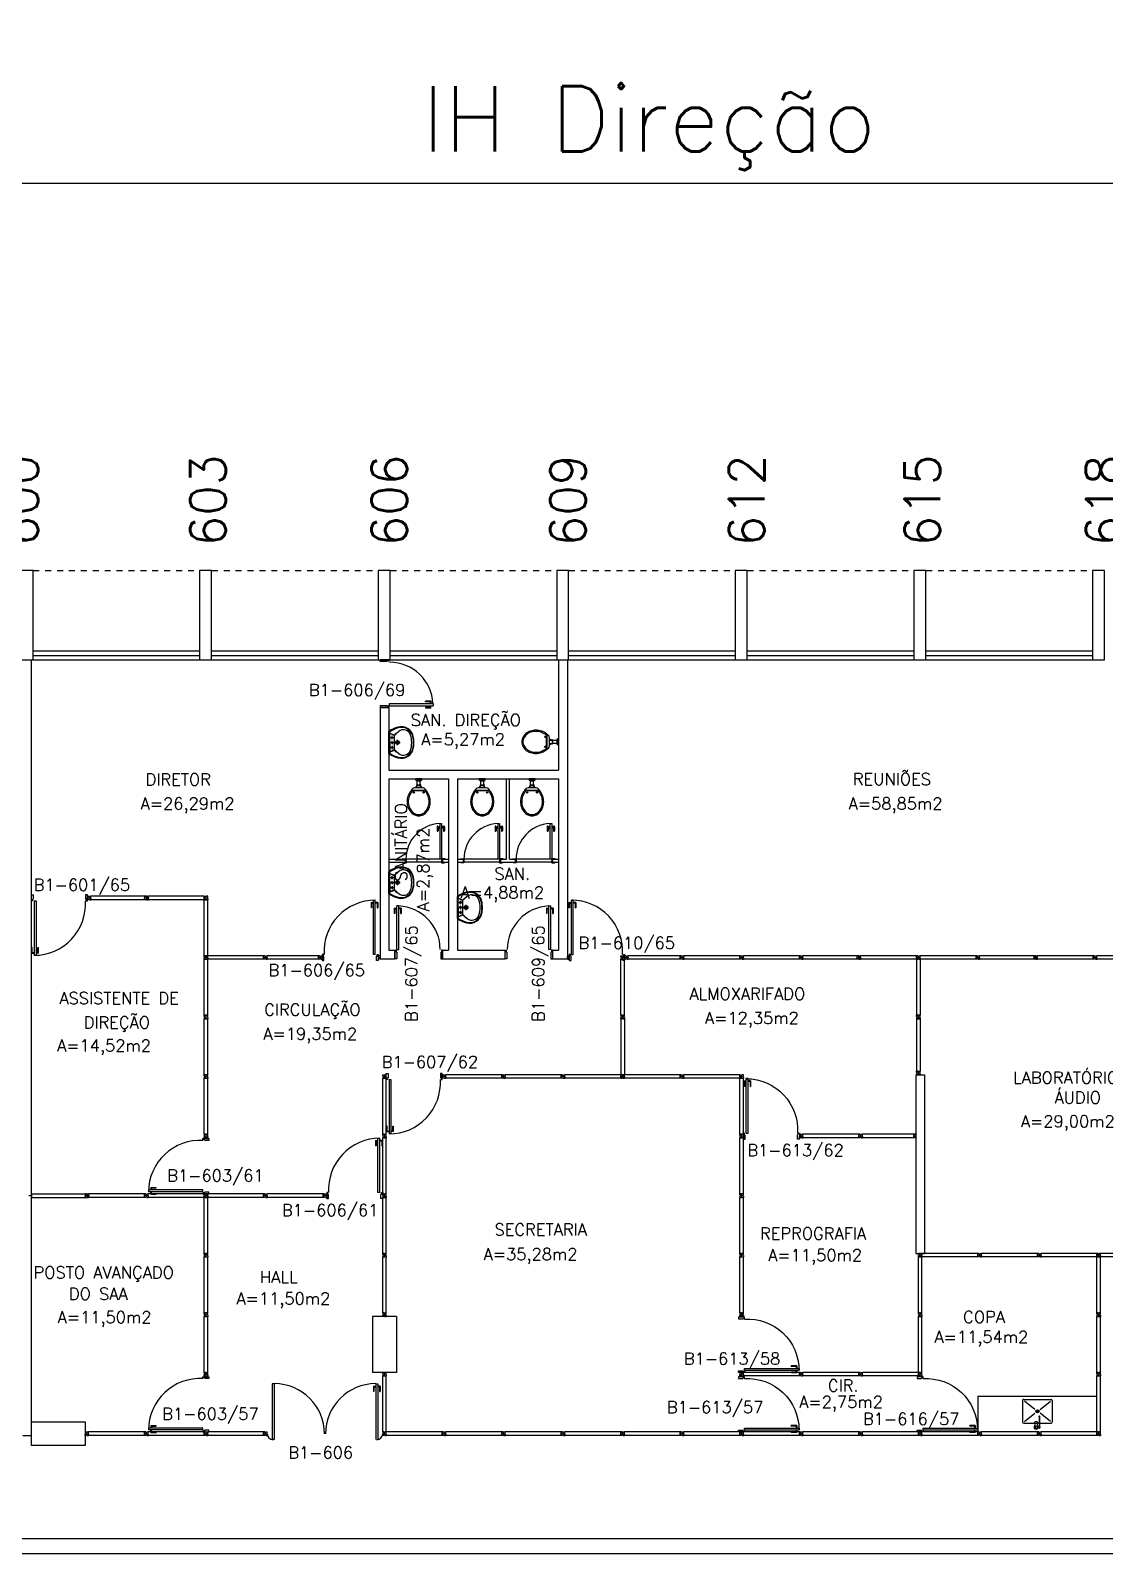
# Model space of a CAD drawing. Extents: x -16 to 243, y 482 to 579.
# Drawn here: x 132.34 to 150.38, y 552.19 to 577.77 of the extents above; entities that cross this region are included whole.
import ezdxf

# ---------------------------------------------------------------- set-up
doc = ezdxf.new("R2010")
doc.units = 0
doc.header["$LTSCALE"] = 0.02
doc.header["$MEASUREMENT"] = 0
doc.linetypes.add('HIDDEN2', pattern=[0.1875, 0.125, -0.0625])
doc.layers.get('0').update_dxf_attribs({"linetype": 'CONTINUOUS'})
for name, color, linetype in [('ALV', 2, 'CONTINUOUS'), ('APSAN', 1, 'CONTINUOUS'), ('AREA', 2, 'CONTINUOUS'), ('BANC', 2, 'CONTINUOUS'), ('DIV', 2, 'CONTINUOUS'), ('ESQ', 1, 'CONTINUOUS'), ('ESTR', 3, 'CONTINUOUS'), ('MACANETA', 2, 'CONTINUOUS'), ('MARCO', 2, 'CONTINUOUS'), ('NOPILAR1', 2, 'CONTINUOUS'), ('PEÇAS', 1, 'CONTINUOUS'), ('PISO', 1, 'CONTINUOUS'), ('PORTA', 2, 'CONTINUOUS'), ('PROJ', 1, 'HIDDEN2'), ('SOLEIRA', 1, 'CONTINUOUS'), ('TEXTO', 2, 'CONTINUOUS'), ('TEXTO-ENDEREÇO', 2, 'CONTINUOUS'), ('USO1', 2, 'CONTINUOUS')]:
    doc.layers.add(name, color=color, linetype=linetype)
doc.styles.add('1', font='romans.shx')
doc.styles.add('NOPILAR', font='simplex.shx', dxfattribs={"height": 0.6})
doc.styles.add('UNB-100', font='simplex.shx', dxfattribs={"height": 0.2})
doc.styles.add('UNB-100-1', font='simplex.shx', dxfattribs={"height": 0.2})
doc.dimstyles.new('1-600', dxfattribs={"dimtxt": 1.1, "dimasz": 2.5, "dimexe": 2, "dimexo": 4, "dimgap": 0.2, "dimtad": 1, "dimdec": 0, "dimzin": 4, "dimdsep": 46, "dimlunit": 6, "dimtxsty": '1', "dimblk1": 'NONE', "dimblk2": 'NONE', "dimsah": 1, "dimcen": 0, "dimclrd": 2, "dimclre": 2, "dimclrt": 2, "dimadec": 0, "dimazin": 0, "dimtfac": 1, "dimtdec": 0, "dimtmove": 2, "dimatfit": 3, "dimldrblk": 'NONE', "dimfxl": 0, "dimtolj": 1, "dimtzin": 0, "dimarcsym": 0})

# ---------------------------------------------------------------- blocks, each defined once
blk = doc.blocks.new('DIVMT-SLN')
for p, q in [((-0.03, 0.03), (-0.03, 0.006)), ((-0.008, 0.03), (-0.03, 0.03)), ((-0.0185, 0.006), (-0.03, 0.006)), ((-0.0185, -0.006), (-0.0185, 0.006)), ((-0.008, 0.03), (-0.008, 0.02)), ((-0.008, 0.02), (0.008, 0.02)), ((-0.0051, 0), (0.0051, 0)), ((0.0051, 0), (-0.0051, 0)), ((-0.0051, 0), (0.0051, 0)), ((0, -0.0051), (0, 0.0051)), ((0, 0.0051), (0, -0.0051)), ((0.008, 0.03), (0.008, 0.02)), ((0.008, 0.03), (0.03, 0.03)), ((0.0205, 0.006), (0.03, 0.006)), ((0.0205, -0.006), (0.0205, 0.006)), ((0.0205, 0.006), (0.0205, -0.006)), ((0.0205, 0.006), (0.03, 0.006)), ((0.97, 0.03), (0.03, 0.03)), ((0.03, 0.006), (0.03, 0.03)), ((0.03, -0.03), (0.03, 0.03)), ((0.03, -0.005), (0.03, 0.005)), ((0.97, -0.03), (0.97, 0.03)), ((0.97, 0.03), (0.97, 0.009)), ((0.97, 0.009), (0.97, 0.027)), ((0.9795, 0.006), (0.97, 0.006)), ((0.97, -0.005), (0.97, 0.005)), ((0.9795, 0.006), (0.9795, -0.006)), ((1.0051, 0), (0.9949, 0)), ((1, 0.0051), (1, -0.0051)), ((-0.0185, -0.006), (-0.03, -0.006)), ((-0.03, -0.03), (-0.03, -0.006)), ((-0.008, -0.03), (-0.03, -0.03)), ((-0.008, -0.03), (-0.008, -0.02)), ((-0.008, -0.02), (0.008, -0.02)), ((0.008, -0.03), (0.008, -0.02)), ((0.008, -0.03), (0.03, -0.03)), ((0.0205, -0.006), (0.03, -0.006)), ((0.0205, -0.006), (0.03, -0.006)), ((0.03, -0.006), (0.03, -0.03)), ((0.97, -0.03), (0.03, -0.03)), ((0.9795, -0.006), (0.97, -0.006)), ((0.97, -0.009), (0.97, -0.027))]:
    blk.add_line(p, q)
blk = doc.blocks.new('PILAR-SLN')
blk.add_lwpolyline([(0.2, 0), (0.2, -1.5), (0, -1.5), (0, 0)], close=True)
blk = doc.blocks.new('PDV2E-SLN')
at = {"layer": 'DIV', "color": 1}
for p, q in [((0.023, 0.925), (0.063, 0.925)), ((0.023, 0.925), (0.023, 0.835)), ((0.033, 0.835), (0.023, 0.835)), ((0.033, 0.915), (0.063, 0.915)), ((0.033, 0.915), (0.033, 0.835)), ((0.138, 0.925), (0.097, 0.925)), ((0.128, 0.915), (0.097, 0.915)), ((0.128, 0.915), (0.128, 0.835)), ((0.128, 0.835), (0.137, 0.835)), ((0.138, 0.925), (0.138, 0.835))]:
    blk.add_line(p, q, dxfattribs=at)
at = {"layer": 'DIV'}
for p, q in [((0.065, 0.05), (0.065, 0.965)), ((0.095, 0.965), (0.065, 0.965)), ((0.095, 0.05), (0.095, 0.965)), ((0.049, 0.05), (0.029, 0.05)), ((0.029, 0.05), (0.029, 0.035)), ((0.029, 0.035), (0.029, -0.035)), ((0.049, 0.02), (0.049, 0.05)), ((0.049, 0.02), (0.059, 0.02)), ((0.059, -0.05), (0.059, 0.02)), ((0.065, 0.05), (0.095, 0.05)), ((0.928, -0.05), (0.928, 0.02)), ((0.938, 0.02), (0.928, 0.02)), ((0.938, 0.05), (0.958, 0.05)), ((0.938, 0.02), (0.938, 0.05)), ((0.958, 0.05), (0.958, 0.035)), ((0.958, 0.035), (0.958, -0.035)), ((0.029, -0.035), (0.029, -0.05)), ((0.029, -0.05), (0.059, -0.05)), ((0.958, -0.05), (0.928, -0.05)), ((0.958, -0.035), (0.958, -0.05))]:
    blk.add_line(p, q, dxfattribs=at)
at = {"layer": 'DIV', "color": 1}
blk.add_arc((0.063, 0.1), 0.864, 356.655, 89.8436, dxfattribs=at)
blk = doc.blocks.new('INOXA1-P')
at = {"color": 1}
for p, q in [((0.043, 0.008), (0.043, -0.022)), ((0.062, 0.04), (0.071, 0.04)), ((0.131, 0.048), (0.076, 0.043)), ((0.131, -0.002), (0.076, 0.003)), ((0.12, 0.23), (0.12, 0.047)), ((0.22, 0.25), (0.14, 0.25)), ((0.15, 0.22), (0.287, 0.043)), ((0.5, 0.25), (0.22, 0.25)), ((0.353, 0.043), (0.49, 0.22)), ((0.52, 0.23), (0.52, -0.23)), ((0.22, -0.027), (0.054, -0.027)), ((0.22, -0.037), (0.054, -0.037)), ((0.063, -0.003), (0.063, -0.021)), ((0.12, -0.001), (0.12, -0.027)), ((0.12, -0.037), (0.12, -0.23)), ((0.22, -0.25), (0.14, -0.25)), ((0.15, -0.22), (0.287, -0.043)), ((0.231, -0.027), (0.22, -0.027)), ((0.231, -0.037), (0.22, -0.037)), ((0.5, -0.25), (0.22, -0.25)), ((0.353, -0.043), (0.49, -0.22))]:
    blk.add_line(p, q, dxfattribs=at)
blk.add_lwpolyline([(0.076, 0.003), (0.072, 0.004), (0.069, 0.009), (0.067, 0.015), (0.066, 0.023), (0.067, 0.031), (0.069, 0.037), (0.072, 0.042), (0.076, 0.043)], dxfattribs=at)
blk.add_lwpolyline([(0.131, 0.048), (0.137, 0.046), (0.143, 0.041), (0.147, 0.033), (0.148, 0.023), (0.147, 0.013), (0.143, 0.006), (0.137, 0), (0.131, -0.002), (0.125, 0), (0.119, 0.006), (0.115, 0.013), (0.114, 0.023), (0.115, 0.033), (0.119, 0.041), (0.125, 0.046)], close=True, dxfattribs=at)
for radius in [0.0266, 0.0163]:
    blk.add_circle((0.32, 0), radius, dxfattribs=at)
for centre, radius, start, end in [((0.054, 0.023), 0.0349, 36.1705, 252.2568), ((0.054, 0.023), 0.0189, 62.7367, 235.7375), ((0.073, -0.003), 0.01, 102.8285, 180), ((0.054, 0.023), 0.0349, 285.5373, 323.9987), ((0.14, 0.23), 0.02, 90, 180), ((0.5, 0.23), 0.02, 360, 90), ((0.054, -0.032), 0.0145, 20.161, 339.839), ((0.054, -0.032), 0.005, 90.0037, 269.9963), ((0.14, -0.23), 0.02, 180, 270), ((0.231, -0.032), 0.00738, 222.6559, 137.3441), ((0.231, -0.032), 0.005, 269.9935, 90.0065), ((0.5, -0.23), 0.02, 270, 360)]:
    blk.add_arc(centre, radius, start, end, dxfattribs=at)
blk = doc.blocks.new('PDVDP-SLN')
for p, q in [((0.112, 0.84), (0.112, -0.1)), ((0.147, 0.84), (0.112, 0.84)), ((0.147, 0.84), (0.147, -0.1)), ((1.853, 0.84), (1.888, 0.84)), ((1.853, 0.84), (1.853, -0.1)), ((1.888, 0.84), (1.888, -0.1)), ((0.009, 0), (-0.009, 0)), ((0, -0.012), (0, 0.01)), ((0.147, -0.1), (0.112, -0.1))]:
    blk.add_line(p, q)
for centre, radius, start, end in [((0.148, -0.002), 0.843, 0, 90), ((1.853, -0.002), 0.843, 90, 180), ((0.131, 0), 0.101, 180, 270), ((1.87, 0), 0.101, 270, 0)]:
    blk.add_arc(centre, radius, start, end)
blk = doc.blocks.new('MTT-SLN')
for p, q in [((-0.008, 0.03), (-0.03, 0.03)), ((-0.03, 0.03), (-0.03, 0.006)), ((-0.0185, 0.006), (-0.03, 0.006)), ((-0.0185, -0.006), (-0.0185, 0.006)), ((-0.008, 0.03), (-0.008, 0.02)), ((-0.008, 0.02), (0.008, 0.02)), ((-0.0051, 0), (0.0051, 0)), ((0, -0.0051), (0, 0.0051)), ((0.008, 0.03), (0.03, 0.03)), ((0.008, 0.03), (0.008, 0.02)), ((0.0205, -0.006), (0.0205, 0.006)), ((0.0205, 0.006), (0.03, 0.006)), ((0.03, 0.006), (0.03, 0.03)), ((-0.03, -0.03), (-0.03, -0.006)), ((-0.0185, -0.006), (-0.03, -0.006)), ((-0.008, -0.03), (-0.03, -0.03)), ((-0.008, -0.02), (0.008, -0.02)), ((-0.008, -0.03), (-0.008, -0.02)), ((0.008, -0.03), (0.008, -0.02)), ((0.008, -0.03), (0.03, -0.03)), ((0.0205, -0.006), (0.03, -0.006)), ((0.03, -0.006), (0.03, -0.03))]:
    blk.add_line(p, q)
blk = doc.blocks.new('MACANETA')
at = {"layer": 'MACANETA'}
for p, q in [((-0.077, 0.052), (-0.077, 0.12)), ((-0.059, 0.052), (-0.059, 0.12)), ((-0.059, 0.075), (-0.036, 0.075)), ((-0.059, 0.052), (-0.036, 0.052)), ((-0.036, 0.044), (-0.036, 0.084)), ((-0.036, 0.084), (-0.03, 0.084)), ((-0.036, 0.044), (-0.03, 0.044)), ((0.006, 0.084), (0, 0.084)), ((0.006, 0.044), (0, 0.044)), ((0.006, 0.044), (0.006, 0.084)), ((0.029, 0.075), (0.006, 0.075)), ((0.029, 0.052), (0.006, 0.052)), ((0.029, 0.052), (0.029, 0.12)), ((0.047, 0.052), (0.047, 0.12))]:
    blk.add_line(p, q, dxfattribs=at)
for centre, start, end in [((-0.068, 0.12), 90, 180), ((-0.068, 0.052), 180, 270), ((-0.068, 0.12), 0, 90), ((-0.068, 0.052), 270, 0), ((0.038, 0.12), 90, 180), ((0.038, 0.052), 180, 270), ((0.038, 0.12), 0, 90), ((0.038, 0.052), 270, 0)]:
    blk.add_arc(centre, 0.00874, start, end, dxfattribs=at)
blk = doc.blocks.new('DOOR60-SLN')
at = {"layer": 'PORTA'}
for p, q in [((0.015, -0.6), (0.015, 0)), ((0.015, 0), (0.045, 0)), ((0.045, -0.6), (0.045, 0)), ((0.045, -0.6), (0.015, -0.6))]:
    blk.add_line(p, q, dxfattribs=at)
at = {"layer": 'PORTA', "color": 1}
blk.add_arc((0.015, 0), 0.6, 272.866, 0, dxfattribs=at)
at = {"layer": 'PORTA'}
blk.add_blockref('MACANETA', (0.045, -0.6), dxfattribs=at)
blk = doc.blocks.new('PD80-SLN')
at = {"color": 1}
for p, q in [((-0.777, 0.01), (-0.777, -0.03)), ((-0.777, 0.01), (-0.687, 0.01)), ((-0.687, 0), (-0.687, 0.01)), ((-0.777, -0.105), (-0.777, -0.065)), ((-0.777, -0.105), (-0.687, -0.105)), ((-0.767, 0), (-0.767, -0.03)), ((-0.767, 0), (-0.687, 0)), ((-0.767, -0.095), (-0.767, -0.065)), ((-0.767, -0.095), (-0.687, -0.095)), ((-0.687, -0.095), (-0.687, -0.105))]:
    blk.add_line(p, q, dxfattribs=at)
at = {"color": 2}
for p, q in [((-0.075, 0), (0.075, 0)), ((-0.075, 0), (-0.075, -0.02)), ((0.075, -0.03), (0.075, 0)), ((-0.817, -0.065), (-0.817, -0.03)), ((-0.085, -0.03), (-0.817, -0.03)), ((-0.085, -0.065), (-0.817, -0.065)), ((-0.085, -0.03), (-0.085, -0.065)), ((-0.075, -0.02), (-0.04, -0.02)), ((-0.04, -0.03), (-0.04, -0.02)), ((-0.04, -0.03), (0.075, -0.03)), ((-0.075, -0.781), (-0.04, -0.781)), ((-0.075, -0.801), (-0.075, -0.781)), ((-0.075, -0.801), (0.075, -0.801)), ((-0.075, -0.802), (0.075, -0.802)), ((-0.04, -0.771), (0.075, -0.771)), ((-0.04, -0.771), (-0.04, -0.781)), ((0.075, -0.771), (0.075, -0.801))]:
    blk.add_line(p, q, dxfattribs=at)
at = {"color": 1}
blk.add_arc((-0.085, -0.03), 0.731, 182.6571, 270, dxfattribs=at)
blk = doc.blocks.new('PDV2D-SLN')
at = {"layer": 'DIV'}
for p, q in [((0.03, 0.05), (0.06, 0.05)), ((0.03, 0.035), (0.03, 0.05)), ((0.03, -0.035), (0.03, 0.035)), ((0.06, 0.05), (0.06, -0.02)), ((0.941, 0.05), (0.941, -0.02)), ((0.971, 0.05), (0.941, 0.05)), ((0.971, 0.035), (0.971, 0.05)), ((0.971, -0.035), (0.971, 0.035)), ((0.03, -0.05), (0.03, -0.035)), ((0.05, -0.05), (0.03, -0.05)), ((0.05, -0.02), (0.06, -0.02)), ((0.05, -0.02), (0.05, -0.05)), ((0.079, -0.05), (0.109, -0.05)), ((0.079, -0.05), (0.079, -0.965)), ((0.109, -0.05), (0.109, -0.965)), ((0.951, -0.02), (0.941, -0.02)), ((0.951, -0.02), (0.951, -0.05)), ((0.951, -0.05), (0.971, -0.05)), ((0.971, -0.05), (0.971, -0.035)), ((0.109, -0.965), (0.079, -0.965))]:
    blk.add_line(p, q, dxfattribs=at)
at = {"layer": 'DIV', "color": 1}
for p, q in [((0.036, -0.925), (0.036, -0.835)), ((0.046, -0.835), (0.036, -0.835)), ((0.036, -0.925), (0.076, -0.925)), ((0.046, -0.915), (0.046, -0.835)), ((0.046, -0.915), (0.076, -0.915)), ((0.141, -0.915), (0.111, -0.915)), ((0.151, -0.925), (0.111, -0.925)), ((0.141, -0.915), (0.141, -0.835)), ((0.141, -0.835), (0.151, -0.835)), ((0.151, -0.925), (0.151, -0.835))]:
    blk.add_line(p, q, dxfattribs=at)
blk.add_arc((0.076, -0.1), 0.864, 270.1564, 3.345, dxfattribs=at)
blk = doc.blocks.new('DIV-SLN')
for p, q in [((-0.0051, 0), (0.0051, 0)), ((0, -0.0051), (0, 0.0051)), ((0.0205, 0.006), (0.03, 0.006)), ((0.0205, -0.006), (0.0205, 0.006)), ((0.03, 0.03), (0.97, 0.03)), ((0.03, 0.03), (0.03, -0.03)), ((0.03, 0.009), (0.03, 0.027)), ((0.03, 0.005), (0.03, -0.005)), ((0.97, 0.03), (0.97, -0.03)), ((0.9795, 0.006), (0.97, 0.006)), ((0.97, 0.005), (0.97, -0.005)), ((0.9795, -0.006), (0.9795, 0.006)), ((1.0051, 0), (0.9949, 0)), ((0.9949, 0), (1.0051, 0)), ((1, -0.0051), (1, 0.0051)), ((0.0205, -0.006), (0.03, -0.006)), ((0.03, -0.03), (0.03, -0.009)), ((0.03, -0.009), (0.03, -0.027)), ((0.03, -0.03), (0.97, -0.03)), ((0.9795, -0.006), (0.97, -0.006))]:
    blk.add_line(p, q)
blk = doc.blocks.new('VDC-P')
for p, q in [((-0.127, 0.192), (0.127, 0.192)), ((-0.109, 0.202), (0.109, 0.202)), ((-0.068, 0.152), (0.068, 0.152)), ((-0.05, 0.152), (-0.03, 0.11)), ((-0.05, 0.015), (-0.05, 0)), ((-0.05, 0), (0.05, 0)), ((0.045, 0.02), (-0.045, 0.02)), ((-0.04, 0.025), (-0.04, 0.02)), ((0.035, 0.03), (-0.035, 0.03)), ((-0.03, 0.152), (-0.03, 0.11)), ((0.03, 0.11), (-0.03, 0.11)), ((0.03, 0.1), (-0.03, 0.1)), ((-0.025, 0.1), (-0.025, 0.03)), ((0.025, 0.1), (0.025, 0.03)), ((0.03, 0.152), (0.03, 0.11)), ((0.05, 0.152), (0.03, 0.11)), ((0.04, 0.025), (0.04, 0.02)), ((0.05, 0.015), (0.05, 0))]:
    blk.add_line(p, q)
for points in [[(0.16, 0.244, 0.050424), (0.18, 0.288, 0.082137), (0.195, 0.381, 0.082137), (0.18, 0.474, 0.090148), (0.138, 0.549, 0.104406), (0.073, 0.601, 0.117345), (0, 0.619, 0.117345), (-0.073, 0.601, 0.104406), (-0.138, 0.549, 0.090148), (-0.18, 0.474, 0.082137), (-0.195, 0.381, 0.082137)], [(0.142, 0.254, 0.050424), (0.161, 0.295, 0.082137), (0.175, 0.381, 0.082137), (0.161, 0.468, 0.090148), (0.122, 0.536, 0.104406), (0.064, 0.583, 0.117345), (0, 0.599, 0.117345), (-0.064, 0.583, 0.104406), (-0.122, 0.536, 0.090148), (-0.161, 0.468, 0.082137), (-0.175, 0.381, 0.082137)], [(-0.195, 0.381, 0.082137), (-0.18, 0.288, 0.050424), (-0.16, 0.244, 0.104406)], [(-0.175, 0.381, 0.082137), (-0.161, 0.295, 0.050424), (-0.142, 0.254, 0.050424)]]:
    blk.add_lwpolyline(points, format="xyb")
for centre in [(-0.083, 0.226), (0.083, 0.226)]:
    blk.add_circle(centre, 0.0101)
for centre, radius, start, end in [((0.08, 0.36), 0.266, 205.6863, 226.7558), ((0.08, 0.36), 0.246, 205.6863, 219.7706), ((-0.068, 0.202), 0.05, 226.7558, 270), ((-0.045, 0.015), 0.005, 90, 180), ((-0.035, 0.025), 0.005, 90, 180), ((-0.03, 0.105), 0.005, 90, 270), ((0.03, 0.105), 0.005, 270, 90), ((0.035, 0.025), 0.005, 0, 90), ((0.045, 0.015), 0.005, 360, 90), ((0.068, 0.202), 0.05, 270, 313.2442), ((-0.08, 0.36), 0.266, 313.2442, 334.3137), ((-0.08, 0.36), 0.246, 320.2294, 334.3137)]:
    blk.add_arc(centre, radius, start, end)
blk = doc.blocks.new('A$C70DC1065')
at = {"layer": 'APSAN', "color": 1}
for p, q in [((0.319, 0.257), (0.231, 0.257)), ((0.275, 0.301), (0.275, 0.213)), ((0.407, 0.413), (0.323, 0.383)), ((0.407, 0.413), (0.328, 0.373)), ((0.328, 0.373), (0.328, 0.141)), ((0.394, 0.341), (0.341, 0.341)), ((0.394, 0.257), (0.341, 0.257)), ((0.368, 0.315), (0.368, 0.368)), ((0.368, 0.257), (0.368, 0.284)), ((0.368, 0.257), (0.368, 0.231)), ((0.407, 0.433), (0.407, 0.102)), ((0.407, 0.257), (0.407, 0.413)), ((0.407, 0.257), (0.407, 0.082)), ((0.42, 0.44), (0.42, 0.075)), ((0.407, 0.102), (0.323, 0.132)), ((0.407, 0.102), (0.328, 0.141)), ((0.394, 0.173), (0.341, 0.173)), ((0.368, 0.2), (0.368, 0.147))]:
    blk.add_line(p, q, dxfattribs=at)
for centre, radius in [((0.275, 0.257), 0.0315), ((0.275, 0.257), 0.021), ((0.368, 0.341), 0.0137), ((0.368, 0.257), 0.0137), ((0.368, 0.173), 0.0137)]:
    blk.add_circle(centre, radius, dxfattribs=at)
for centre, radius, start, end in [((0.214, 0.312), 0.21, 74.8885, 171.8746), ((0.134, 0.015), 0.518, 57.2141, 74.8885), ((0.595, 0.257), 0.595, 171.8746, 180), ((0.595, 0.257), 0.595, 180, 188.1254), ((0.595, 0.257), 0.587, 172.1149, 180), ((0.595, 0.257), 0.587, 180, 187.8851), ((0.212, 0.31), 0.2, 75.2817, 172.1149), ((0.462, 0.257), 0.424, 162.413, 180), ((0.462, 0.257), 0.424, 180, 197.587), ((0.175, 0.348), 0.123, 49.4403, 162.413), ((-3.652, -5.024), 6.719, 53.8347, 54.4403), ((-4.114, -4.663), 6.719, 48.6723, 49.4403), ((0.134, 0.015), 0.505, 58.0101, 75.2817), ((0.305, 0.389), 0.0137, 351.7289, 53.8347), ((0.315, 0.373), 0.0126, 0, 48.6723), ((0.395, 0.433), 0.0126, 0, 58.0101), ((0.407, 0.44), 0.0126, 0, 57.2141), ((0.214, 0.203), 0.21, 188.1254, 285.1115), ((0.212, 0.204), 0.2, 187.8851, 284.7183), ((0.175, 0.166), 0.123, 197.587, 310.5597), ((-4.114, 5.177), 6.719, 310.5597, 311.3277), ((-3.652, 5.539), 6.719, 305.5597, 306.1653), ((0.134, 0.5), 0.505, 284.7183, 301.9899), ((0.134, 0.5), 0.518, 285.1115, 302.7859), ((0.305, 0.125), 0.0137, 306.1653, 8.2711), ((0.315, 0.141), 0.0126, 311.3277, 0), ((0.395, 0.082), 0.0126, 301.9899, 0), ((0.407, 0.075), 0.0126, 302.7859, 0)]:
    blk.add_arc(centre, radius, start, end, dxfattribs=at)
blk = doc.blocks.new('A$C57A92420')
at = {"layer": 'PEÇAS', "rotation": 270}
blk.add_blockref('A$C70DC1065', (0, 0.42), dxfattribs=at)
blk = doc.blocks.new('A$C45A07D1F')
at = {"layer": 'PEÇAS', "rotation": 90}
blk.add_blockref('A$C57A92420', (0.42, 0), dxfattribs=at)
blk = doc.blocks.new('A$C4F355E05')
at = {"layer": 'PISO', "xscale": -1}
blk.add_blockref('A$C45A07D1F', (0.42, 0), dxfattribs=at)
blk = doc.blocks.new('MTINI-SLN')
for p, q in [((-0.03, 0.008), (-0.03, 0.03)), ((0.03, 0.03), (-0.03, 0.03)), ((-0.03, 0.008), (-0.02, 0.008)), ((-0.009, 0.03), (-0.027, 0.03)), ((-0.02, 0.008), (-0.02, 0)), ((-0.001, 0), (-0.02, 0)), ((-0.006, 0.02), (-0.006, 0.03)), ((-0.006, 0.023), (-0.006, 0.027)), ((-0.006, 0.02), (0.006, 0.02)), ((0.005, 0.03), (-0.005, 0.03)), ((0.005, 0), (-0.005, 0)), ((0.004, 0.02), (-0.004, 0.02)), ((0.02, 0), (-0.001, 0)), ((0, -0.005), (0, 0.005)), ((0.006, 0.02), (0.006, 0.03)), ((0.006, 0.023), (0.006, 0.027)), ((0.009, 0.03), (0.027, 0.03)), ((0.03, 0.008), (0.02, 0.008)), ((0.02, 0), (0.02, 0.008)), ((0.03, 0.008), (0.03, 0.03))]:
    blk.add_line(p, q)
blk = doc.blocks.new('PE80-SLN')
at = {"color": 2}
for p, q in [((0.075, 0), (-0.075, 0)), ((-0.075, -0.03), (-0.075, 0)), ((0.075, 0), (0.075, -0.02)), ((0.04, -0.03), (-0.075, -0.03)), ((0.075, -0.02), (0.04, -0.02)), ((0.04, -0.03), (0.04, -0.02)), ((0.085, -0.03), (0.817, -0.03)), ((0.085, -0.03), (0.085, -0.065)), ((0.085, -0.065), (0.817, -0.065)), ((0.817, -0.065), (0.817, -0.03)), ((0.04, -0.771), (-0.075, -0.771)), ((-0.075, -0.771), (-0.075, -0.801)), ((0.075, -0.801), (-0.075, -0.801)), ((0.075, -0.802), (-0.075, -0.802)), ((0.04, -0.771), (0.04, -0.781)), ((0.075, -0.781), (0.04, -0.781)), ((0.075, -0.801), (0.075, -0.781))]:
    blk.add_line(p, q, dxfattribs=at)
at = {"color": 1}
for p, q in [((0.777, 0.01), (0.687, 0.01)), ((0.687, 0), (0.687, 0.01)), ((0.777, 0.01), (0.777, -0.03)), ((0.767, 0), (0.687, 0)), ((0.767, -0.095), (0.687, -0.095)), ((0.687, -0.095), (0.687, -0.105)), ((0.777, -0.105), (0.687, -0.105)), ((0.767, 0), (0.767, -0.03)), ((0.767, -0.095), (0.767, -0.065)), ((0.777, -0.105), (0.777, -0.065))]:
    blk.add_line(p, q, dxfattribs=at)
blk.add_arc((0.085, -0.03), 0.731, 270, 357.3429, dxfattribs=at)
blk = doc.blocks.new('*D54')
at = {"layer": 'USO1', "color": 2, "lineweight": -2}
for p, q in [((132.184, 572.697), (132.184, 577.197)), ((153.281, 572.697), (153.281, 577.197)), ((153.281, 575.197), (132.184, 575.197))]:
    blk.add_line(p, q, dxfattribs=at)
at = {"layer": 'USO1', "color": 2, "insert": (142.733, 576.13), "char_height": 1.1, "attachment_point": 5, "rotation": 0, "style": '1'}
blk.add_mtext('\\A1;IH Direção', dxfattribs=at)
blk = doc.blocks.new('_NONE')
at = {"color": 0, "linetype": 'ByBlock'}
blk.add_circle((0, 0), 0.25, dxfattribs=at)

msp = doc.modelspace()

# ---------------------------------------------------------------- linework, layer by layer
at = {"layer": 'ALV'}
for p, q in [((132.355, 554.168), (132.355, 567.197)), ((141.212, 567.197), (141.212, 565.347)), ((141.362, 567.197), (141.362, 562.173)), ((138.212, 566.397), (138.362, 566.397)), ((138.212, 566.397), (138.212, 562.173)), ((138.362, 566.397), (138.362, 565.347)), ((138.362, 565.347), (141.212, 565.347)), ((138.362, 565.197), (138.362, 562.323)), ((138.362, 565.197), (139.362, 565.197)), ((139.362, 565.197), (139.362, 562.323)), ((139.512, 565.197), (141.212, 565.197)), ((139.512, 565.197), (139.512, 562.323)), ((141.212, 565.197), (141.212, 562.323)), ((138.212, 562.173), (138.462, 562.173)), ((138.362, 562.323), (138.462, 562.323)), ((138.462, 562.173), (138.462, 562.323)), ((139.263, 562.323), (139.362, 562.323)), ((139.263, 562.173), (139.263, 562.323)), ((139.263, 562.173), (140.31, 562.173)), ((139.512, 562.323), (140.31, 562.323)), ((140.31, 562.323), (140.31, 562.173)), ((141.112, 562.323), (141.212, 562.323)), ((141.112, 562.323), (141.112, 562.173)), ((141.112, 562.173), (141.362, 562.173)), ((147.212, 560.228), (147.212, 557.228)), ((147.212, 560.228), (147.362, 560.228)), ((147.362, 560.228), (147.362, 557.228)), ((147.212, 557.228), (147.362, 557.228)), ((132.213, 554.168), (132.355, 554.168)), ((0.227, 552.435), (222.187, 552.435)), ((0.227, 552.185), (222.237, 552.185))]:
    msp.add_line(p, q, dxfattribs=at)
at = {"layer": 'BANC'}
for q in [(148.257, 554.228), (150.257, 554.828)]:
    msp.add_line((148.257, 554.828), q, dxfattribs=at)
at = {"layer": 'DIV'}
for p, q in [((140.337, 563.847), (140.337, 565.197)), ((140.387, 563.847), (140.387, 565.197)), ((138.362, 563.847), (138.632, 563.847)), ((138.362, 563.797), (138.632, 563.797)), ((138.632, 563.847), (138.632, 563.797)), ((139.262, 563.847), (139.362, 563.847)), ((139.262, 563.847), (139.262, 563.797)), ((139.262, 563.797), (139.362, 563.797)), ((139.512, 563.847), (139.607, 563.847)), ((139.512, 563.797), (139.607, 563.797)), ((139.607, 563.847), (139.607, 563.797)), ((140.237, 563.847), (140.337, 563.847)), ((140.237, 563.847), (140.237, 563.797)), ((140.237, 563.797), (140.482, 563.797)), ((140.387, 563.847), (140.482, 563.847)), ((140.482, 563.847), (140.482, 563.797)), ((141.112, 563.847), (141.212, 563.847)), ((141.112, 563.847), (141.112, 563.797)), ((141.112, 563.797), (141.212, 563.797)), ((136.279, 562.228), (136.257, 562.228)), ((136.257, 562.228), (136.257, 562.204)), ((136.268, 562.204), (136.257, 562.204)), ((136.257, 562.168), (136.257, 562.192)), ((136.268, 562.192), (136.257, 562.192)), ((136.279, 562.168), (136.257, 562.168)), ((136.268, 562.192), (136.268, 562.204)), ((136.279, 562.228), (136.279, 562.218)), ((136.279, 562.218), (136.295, 562.218)), ((136.279, 562.178), (136.295, 562.178)), ((136.279, 562.168), (136.279, 562.178)), ((136.282, 562.198), (136.292, 562.198)), ((136.292, 562.198), (136.282, 562.198)), ((136.282, 562.198), (136.292, 562.198)), ((136.287, 562.203), (136.287, 562.193)), ((136.287, 562.193), (136.287, 562.203)), ((136.295, 562.228), (136.317, 562.228)), ((136.295, 562.228), (136.295, 562.218)), ((136.295, 562.168), (136.295, 562.178)), ((136.295, 562.168), (136.317, 562.168)), ((136.307, 562.204), (136.317, 562.204)), ((136.307, 562.204), (136.307, 562.192)), ((136.307, 562.192), (136.307, 562.204)), ((136.307, 562.204), (136.317, 562.204)), ((136.307, 562.192), (136.317, 562.192)), ((136.307, 562.192), (136.317, 562.192)), ((136.317, 562.168), (136.317, 562.228)), ((136.317, 562.204), (136.317, 562.228)), ((137.181, 562.228), (136.317, 562.228)), ((136.317, 562.193), (136.317, 562.203)), ((136.317, 562.192), (136.317, 562.168)), ((137.181, 562.168), (136.317, 562.168)), ((137.181, 562.228), (137.181, 562.207)), ((137.181, 562.168), (137.181, 562.228)), ((137.181, 562.207), (137.181, 562.225)), ((137.19, 562.204), (137.181, 562.204)), ((137.181, 562.193), (137.181, 562.203)), ((137.19, 562.192), (137.181, 562.192)), ((137.181, 562.189), (137.181, 562.171)), ((137.19, 562.204), (137.19, 562.192)), ((137.216, 562.198), (137.205, 562.198)), ((137.211, 562.203), (137.211, 562.193)), ((142.342, 562.228), (142.32, 562.228)), ((142.32, 562.228), (142.32, 562.204)), ((142.331, 562.204), (142.32, 562.204)), ((142.32, 562.168), (142.32, 562.192)), ((142.331, 562.192), (142.32, 562.192)), ((142.342, 562.168), (142.32, 562.168)), ((142.331, 562.192), (142.331, 562.204)), ((142.342, 562.228), (142.342, 562.218)), ((142.342, 562.218), (142.358, 562.218)), ((142.342, 562.178), (142.358, 562.178)), ((142.342, 562.168), (142.342, 562.178)), ((142.345, 562.198), (142.355, 562.198)), ((142.355, 562.198), (142.345, 562.198)), ((142.345, 562.198), (142.355, 562.198)), ((142.35, 562.203), (142.35, 562.193)), ((142.35, 562.193), (142.35, 562.203)), ((142.358, 562.228), (142.38, 562.228)), ((142.358, 562.228), (142.358, 562.218)), ((142.358, 562.168), (142.358, 562.178)), ((142.358, 562.168), (142.38, 562.168)), ((142.37, 562.204), (142.38, 562.204)), ((142.37, 562.204), (142.37, 562.192)), ((142.37, 562.192), (142.37, 562.204)), ((142.37, 562.204), (142.38, 562.204)), ((142.37, 562.192), (142.38, 562.192)), ((142.37, 562.192), (142.38, 562.192)), ((142.38, 562.168), (142.38, 562.228)), ((142.38, 562.204), (142.38, 562.228)), ((143.257, 562.228), (142.38, 562.228)), ((142.38, 562.193), (142.38, 562.203)), ((142.38, 562.192), (142.38, 562.168)), ((143.257, 562.168), (142.38, 562.168)), ((143.257, 562.228), (143.257, 562.207)), ((143.257, 562.168), (143.257, 562.228)), ((143.257, 562.207), (143.257, 562.225)), ((143.266, 562.204), (143.257, 562.204)), ((143.257, 562.193), (143.257, 562.203)), ((143.266, 562.192), (143.257, 562.192)), ((143.257, 562.189), (143.257, 562.171)), ((143.266, 562.204), (143.266, 562.192)), ((143.292, 562.198), (143.282, 562.198)), ((143.287, 562.203), (143.287, 562.193)), ((147.225, 561.168), (147.225, 560.288)), ((147.225, 561.168), (147.285, 561.168)), ((147.285, 561.168), (147.285, 560.288)), ((147.249, 560.288), (147.225, 560.288)), ((147.225, 560.266), (147.225, 560.288)), ((147.225, 560.288), (147.285, 560.288)), ((147.225, 560.266), (147.235, 560.266)), ((147.225, 560.25), (147.235, 560.25)), ((147.225, 560.25), (147.225, 560.228)), ((147.225, 560.228), (147.249, 560.228)), ((147.235, 560.25), (147.235, 560.266)), ((147.249, 560.278), (147.249, 560.288)), ((147.249, 560.278), (147.249, 560.288)), ((147.249, 560.278), (147.261, 560.278)), ((147.261, 560.278), (147.249, 560.278)), ((147.249, 560.239), (147.249, 560.228)), ((147.249, 560.239), (147.261, 560.239)), ((147.25, 560.288), (147.26, 560.288)), ((147.25, 560.258), (147.26, 560.258)), ((147.26, 560.258), (147.25, 560.258)), ((147.255, 560.253), (147.255, 560.263)), ((147.255, 560.263), (147.255, 560.253)), ((147.255, 560.253), (147.255, 560.263)), ((147.261, 560.288), (147.285, 560.288)), ((147.261, 560.278), (147.261, 560.288)), ((147.261, 560.278), (147.261, 560.288)), ((147.261, 560.239), (147.261, 560.228)), ((147.285, 560.228), (147.261, 560.228)), ((147.285, 560.266), (147.275, 560.266)), ((147.275, 560.25), (147.275, 560.266)), ((147.285, 560.25), (147.275, 560.25)), ((147.285, 560.266), (147.285, 560.288)), ((147.285, 560.25), (147.285, 560.228)), ((146.279, 559.228), (146.257, 559.228)), ((146.257, 559.228), (146.257, 559.204)), ((146.268, 559.204), (146.257, 559.204)), ((146.257, 559.168), (146.257, 559.192)), ((146.268, 559.192), (146.257, 559.192)), ((146.279, 559.168), (146.257, 559.168)), ((146.268, 559.192), (146.268, 559.204)), ((146.279, 559.228), (146.279, 559.218)), ((146.279, 559.218), (146.295, 559.218)), ((146.279, 559.178), (146.295, 559.178)), ((146.279, 559.168), (146.279, 559.178)), ((146.282, 559.198), (146.292, 559.198)), ((146.292, 559.198), (146.282, 559.198)), ((146.282, 559.198), (146.292, 559.198)), ((146.287, 559.203), (146.287, 559.193)), ((146.287, 559.193), (146.287, 559.203)), ((146.295, 559.228), (146.317, 559.228)), ((146.295, 559.228), (146.295, 559.218)), ((146.295, 559.168), (146.295, 559.178)), ((146.295, 559.168), (146.317, 559.168)), ((146.307, 559.204), (146.317, 559.204)), ((146.307, 559.204), (146.307, 559.192)), ((146.307, 559.192), (146.307, 559.204)), ((146.307, 559.204), (146.317, 559.204)), ((146.307, 559.192), (146.317, 559.192)), ((146.307, 559.192), (146.317, 559.192)), ((146.317, 559.168), (146.317, 559.228)), ((146.317, 559.204), (146.317, 559.228)), ((147.181, 559.228), (146.317, 559.228)), ((146.317, 559.193), (146.317, 559.203)), ((146.317, 559.192), (146.317, 559.168)), ((147.181, 559.168), (146.317, 559.168)), ((147.181, 559.228), (147.181, 559.207)), ((147.181, 559.168), (147.181, 559.228)), ((147.181, 559.207), (147.181, 559.225)), ((147.191, 559.204), (147.181, 559.204)), ((147.181, 559.193), (147.181, 559.203)), ((147.191, 559.192), (147.181, 559.192)), ((147.181, 559.189), (147.181, 559.171)), ((147.191, 559.204), (147.191, 559.192)), ((147.216, 559.198), (147.206, 559.198)), ((147.211, 559.203), (147.211, 559.193)), ((138.279, 556.228), (138.257, 556.228)), ((138.257, 556.228), (138.257, 556.204)), ((138.279, 556.228), (138.279, 556.218)), ((138.295, 556.228), (138.317, 556.228)), ((138.295, 556.228), (138.295, 556.218)), ((138.317, 556.204), (138.317, 556.228)), ((138.087, 556.168), (138.087, 555.228)), ((138.487, 556.168), (138.087, 556.168)), ((138.268, 556.204), (138.257, 556.204)), ((138.257, 556.168), (138.257, 556.192)), ((138.268, 556.192), (138.257, 556.192)), ((138.279, 556.168), (138.257, 556.168)), ((138.268, 556.192), (138.268, 556.204)), ((138.279, 556.218), (138.295, 556.218)), ((138.279, 556.178), (138.295, 556.178)), ((138.279, 556.168), (138.279, 556.178)), ((138.282, 556.198), (138.292, 556.198)), ((138.292, 556.198), (138.282, 556.198)), ((138.282, 556.198), (138.292, 556.198)), ((138.287, 556.203), (138.287, 556.193)), ((138.287, 556.193), (138.287, 556.203)), ((138.295, 556.168), (138.295, 556.178)), ((138.295, 556.168), (138.317, 556.168)), ((138.307, 556.204), (138.317, 556.204)), ((138.307, 556.204), (138.307, 556.192)), ((138.307, 556.192), (138.307, 556.204)), ((138.307, 556.204), (138.317, 556.204)), ((138.307, 556.192), (138.317, 556.192)), ((138.307, 556.192), (138.317, 556.192)), ((138.317, 556.192), (138.317, 556.168)), ((138.487, 556.168), (138.487, 555.228)), ((138.487, 555.228), (138.087, 555.228)), ((138.1, 554.998), (138.1, 554.908)), ((138.1, 554.998), (138.14, 554.998)), ((138.11, 554.988), (138.11, 554.908)), ((138.11, 554.988), (138.14, 554.988)), ((138.215, 554.998), (138.175, 554.998)), ((138.205, 554.988), (138.175, 554.988)), ((138.205, 554.988), (138.205, 554.908)), ((138.215, 554.998), (138.215, 554.908)), ((138.11, 554.908), (138.1, 554.908)), ((138.205, 554.908), (138.215, 554.908)), ((143.279, 554.228), (143.257, 554.228)), ((143.257, 554.228), (143.257, 554.204)), ((143.268, 554.204), (143.257, 554.204)), ((143.257, 554.168), (143.257, 554.192)), ((143.268, 554.192), (143.257, 554.192)), ((143.268, 554.192), (143.268, 554.204)), ((143.279, 554.228), (143.279, 554.218)), ((143.279, 554.218), (143.295, 554.218)), ((143.279, 554.178), (143.295, 554.178)), ((143.279, 554.168), (143.279, 554.178)), ((143.282, 554.198), (143.292, 554.198)), ((143.292, 554.198), (143.282, 554.198)), ((143.282, 554.198), (143.292, 554.198)), ((143.287, 554.203), (143.287, 554.193)), ((143.287, 554.193), (143.287, 554.203)), ((143.295, 554.228), (143.317, 554.228)), ((143.295, 554.228), (143.295, 554.218)), ((143.295, 554.168), (143.295, 554.178)), ((143.307, 554.204), (143.317, 554.204)), ((143.307, 554.204), (143.307, 554.192)), ((143.307, 554.192), (143.307, 554.204)), ((143.307, 554.204), (143.317, 554.204)), ((143.307, 554.192), (143.317, 554.192)), ((143.307, 554.192), (143.317, 554.192)), ((143.317, 554.168), (143.317, 554.228)), ((143.317, 554.204), (143.317, 554.228)), ((143.317, 554.193), (143.317, 554.203)), ((143.317, 554.192), (143.317, 554.168)), ((144.257, 554.228), (144.257, 554.207)), ((144.257, 554.168), (144.257, 554.228)), ((144.257, 554.207), (144.257, 554.225)), ((144.266, 554.204), (144.257, 554.204)), ((144.257, 554.193), (144.257, 554.203)), ((144.266, 554.192), (144.257, 554.192)), ((144.257, 554.189), (144.257, 554.171)), ((144.266, 554.204), (144.266, 554.192)), ((144.292, 554.198), (144.282, 554.198)), ((144.287, 554.203), (144.287, 554.193)), ((143.279, 554.168), (143.257, 554.168)), ((143.295, 554.168), (143.317, 554.168))]:
    msp.add_line(p, q, dxfattribs=at)
msp.add_lwpolyline([(132.355, 553.998), (132.355, 554.398), (133.257, 554.398), (133.257, 553.998), (132.355, 553.998)], close=True, dxfattribs=at)
at = {"layer": 'ESQ'}
for p, q in [((132.387, 567.347), (135.188, 567.347)), ((132.387, 567.272), (135.188, 567.272)), ((135.387, 567.347), (138.188, 567.347)), ((135.387, 567.272), (138.188, 567.272)), ((138.387, 567.347), (141.188, 567.347)), ((138.387, 567.272), (141.188, 567.272)), ((141.387, 567.347), (144.188, 567.347)), ((141.387, 567.272), (144.188, 567.272)), ((144.387, 567.347), (147.188, 567.347)), ((144.387, 567.272), (147.188, 567.272)), ((147.387, 567.347), (150.188, 567.347)), ((147.387, 567.272), (150.188, 567.272)), ((132.387, 567.197), (135.188, 567.197)), ((135.387, 567.197), (138.188, 567.197)), ((138.387, 567.197), (141.188, 567.197)), ((141.387, 567.197), (144.188, 567.197)), ((144.387, 567.197), (147.188, 567.197)), ((147.387, 567.197), (150.188, 567.197))]:
    msp.add_line(p, q, dxfattribs=at)
at = {"layer": 'ESTR'}
msp.add_lwpolyline([(132.384, 567.197), (132.384, 568.697), (132.184, 568.697), (132.184, 567.197)], close=True, dxfattribs=at)
at = {"layer": 'MARCO'}
for p, q in [((138.587, 563.857), (138.637, 563.857)), ((138.587, 563.847), (138.587, 563.857)), ((138.597, 563.787), (138.597, 563.797)), ((138.647, 563.787), (138.597, 563.787)), ((138.632, 563.847), (138.637, 563.847)), ((138.632, 563.797), (138.647, 563.797)), ((138.637, 563.857), (138.637, 563.847)), ((138.637, 563.847), (138.647, 563.847)), ((138.647, 563.847), (138.647, 563.812)), ((138.647, 563.812), (138.657, 563.812)), ((138.647, 563.797), (138.647, 563.787)), ((138.657, 563.797), (138.647, 563.797)), ((138.657, 563.812), (138.657, 563.797)), ((139.237, 563.812), (139.237, 563.797)), ((139.247, 563.812), (139.237, 563.812)), ((139.237, 563.797), (139.247, 563.797)), ((139.247, 563.847), (139.247, 563.812)), ((139.257, 563.847), (139.247, 563.847)), ((139.262, 563.797), (139.247, 563.797)), ((139.247, 563.797), (139.247, 563.787)), ((139.247, 563.787), (139.297, 563.787)), ((139.257, 563.857), (139.257, 563.847)), ((139.307, 563.857), (139.257, 563.857)), ((139.262, 563.847), (139.257, 563.847)), ((139.297, 563.787), (139.297, 563.797)), ((139.307, 563.847), (139.307, 563.857)), ((139.562, 563.857), (139.612, 563.857)), ((139.562, 563.847), (139.562, 563.857)), ((139.572, 563.787), (139.572, 563.797)), ((139.622, 563.787), (139.572, 563.787)), ((139.607, 563.847), (139.612, 563.847)), ((139.607, 563.797), (139.622, 563.797)), ((139.612, 563.857), (139.612, 563.847)), ((139.612, 563.847), (139.622, 563.847)), ((139.622, 563.847), (139.622, 563.812)), ((139.622, 563.812), (139.632, 563.812)), ((139.622, 563.797), (139.622, 563.787)), ((139.632, 563.797), (139.622, 563.797)), ((139.632, 563.812), (139.632, 563.797)), ((140.212, 563.812), (140.212, 563.797)), ((140.222, 563.812), (140.212, 563.812)), ((140.212, 563.797), (140.222, 563.797)), ((140.222, 563.847), (140.222, 563.812)), ((140.232, 563.847), (140.222, 563.847)), ((140.237, 563.797), (140.222, 563.797)), ((140.222, 563.797), (140.222, 563.787)), ((140.222, 563.787), (140.272, 563.787)), ((140.232, 563.857), (140.232, 563.847)), ((140.282, 563.857), (140.232, 563.857)), ((140.237, 563.847), (140.232, 563.847)), ((140.272, 563.787), (140.272, 563.797)), ((140.282, 563.847), (140.282, 563.857)), ((140.437, 563.857), (140.487, 563.857)), ((140.437, 563.847), (140.437, 563.857)), ((140.447, 563.787), (140.447, 563.797)), ((140.497, 563.787), (140.447, 563.787)), ((140.482, 563.847), (140.487, 563.847)), ((140.482, 563.797), (140.497, 563.797)), ((140.487, 563.857), (140.487, 563.847)), ((140.487, 563.847), (140.497, 563.847)), ((140.497, 563.847), (140.497, 563.812)), ((140.497, 563.812), (140.507, 563.812)), ((140.497, 563.797), (140.497, 563.787)), ((140.507, 563.797), (140.497, 563.797)), ((140.507, 563.812), (140.507, 563.797)), ((141.087, 563.812), (141.087, 563.797)), ((141.097, 563.812), (141.087, 563.812)), ((141.087, 563.797), (141.097, 563.797)), ((141.097, 563.847), (141.097, 563.812)), ((141.107, 563.847), (141.097, 563.847)), ((141.112, 563.797), (141.097, 563.797)), ((141.097, 563.797), (141.097, 563.787)), ((141.097, 563.787), (141.147, 563.787)), ((141.107, 563.857), (141.107, 563.847)), ((141.157, 563.857), (141.107, 563.857)), ((141.112, 563.847), (141.107, 563.847)), ((141.147, 563.787), (141.147, 563.797)), ((141.157, 563.847), (141.157, 563.857))]:
    msp.add_line(p, q, dxfattribs=at)
at = {"layer": 'PROJ'}
for p, q in [((132.387, 568.697), (135.187, 568.697)), ((135.387, 568.697), (138.187, 568.697)), ((138.387, 568.697), (141.187, 568.697)), ((141.387, 568.697), (144.187, 568.697)), ((144.387, 568.697), (147.187, 568.697)), ((147.387, 568.697), (150.187, 568.697))]:
    msp.add_line(p, q, dxfattribs=at)
at = {"layer": 'SOLEIRA'}
for p, q in [((139.212, 563.847), (138.637, 563.847)), ((139.237, 563.797), (138.657, 563.797)), ((140.187, 563.847), (139.612, 563.847)), ((140.212, 563.797), (139.632, 563.797)), ((141.062, 563.847), (140.487, 563.847)), ((141.087, 563.797), (140.507, 563.797))]:
    msp.add_line(p, q, dxfattribs=at)

# ---------------------------------------------------------------- block references
at = {"layer": 'ALV', "rotation": 180}
msp.add_blockref('PD80-SLN', (138.287, 566.397), dxfattribs=at)
at = {"layer": 'DIV'}
for name, p in [('PDV2D-SLN', (132.325, 563.198)), ('DIVMT-SLN', (133.325, 563.198)), ('DIVMT-SLN', (134.287, 563.198)), ('PDV2E-SLN', (141.362, 562.198)), ('DIVMT-SLN', (135.287, 562.198)), ('MTT-SLN', (137.211, 562.198)), ('DIVMT-SLN', (143.287, 562.198)), ('DIVMT-SLN', (144.287, 562.198)), ('DIVMT-SLN', (145.287, 562.198)), ('DIVMT-SLN', (146.255, 562.198)), ('DIVMT-SLN', (147.255, 562.198)), ('DIVMT-SLN', (148.255, 562.198)), ('DIVMT-SLN', (149.224, 562.198)), ('DIVMT-SLN', (150.224, 562.198)), ('MTT-SLN', (142.287, 561.198)), ('PDV2D-SLN', (138.287, 560.198)), ('DIVMT-SLN', (139.287, 560.198)), ('DIVMT-SLN', (140.287, 560.198)), ('DIVMT-SLN', (141.287, 560.198)), ('DIVMT-SLN', (142.287, 560.198)), ('DIVMT-SLN', (143.287, 560.198)), ('MTT-SLN', (135.287, 559.198)), ('DIVMT-SLN', (145.287, 559.198)), ('DIV-SLN', (132.325, 558.198)), ('DIVMT-SLN', (133.287, 558.198)), ('DIVMT-SLN', (134.287, 558.198)), ('DIVMT-SLN', (135.287, 558.198)), ('DIVMT-SLN', (136.287, 558.198)), ('MTT-SLN', (137.287, 558.198)), ('DIVMT-SLN', (147.287, 557.198)), ('DIVMT-SLN', (148.287, 557.198)), ('DIVMT-SLN', (149.287, 557.198)), ('DIVMT-SLN', (150.287, 557.198)), ('MTT-SLN', (144.287, 556.198)), ('MTT-SLN', (135.287, 555.193)), ('DIVMT-SLN', (144.287, 555.198)), ('MTT-SLN', (144.287, 555.198)), ('DIVMT-SLN', (145.287, 555.198)), ('DIVMT-SLN', (146.287, 555.198)), ('MTT-SLN', (147.287, 555.198)), ('PDVDP-SLN', (136.287, 554.198)), ('DIVMT-SLN', (133.287, 554.198)), ('DIVMT-SLN', (134.287, 554.198)), ('DIVMT-SLN', (135.287, 554.198)), ('MTT-SLN', (136.287, 554.198)), ('DIVMT-SLN', (138.287, 554.198)), ('DIVMT-SLN', (139.287, 554.198)), ('DIVMT-SLN', (140.287, 554.198)), ('DIVMT-SLN', (141.287, 554.198)), ('DIVMT-SLN', (142.287, 554.198)), ('DIVMT-SLN', (143.287, 554.198)), ('DIVMT-SLN', (144.287, 554.198)), ('DIVMT-SLN', (145.287, 554.198)), ('DIVMT-SLN', (146.287, 554.198)), ('DIVMT-SLN', (147.287, 554.198)), ('DIVMT-SLN', (148.287, 554.198)), ('DIVMT-SLN', (149.287, 554.198)), ('MTT-SLN', (150.287, 554.198))]:
    msp.add_blockref(name, p, dxfattribs=at)
for name, p, rotation in [('DIVMT-SLN', (135.287, 563.198), 270), ('PDV2D-SLN', (138.212, 562.198), 180), ('PE80-SLN', (138.462, 562.248), 90), ('PD80-SLN', (141.112, 562.248), 270), ('DIVMT-SLN', (135.287, 562.198), 270), ('MTINI-SLN', (138.212, 562.198), 90), ('MTINI-SLN', (141.362, 562.198), 270), ('DIVMT-SLN', (142.287, 562.198), 270), ('DIVMT-SLN', (147.255, 561.198), 90), ('DIVMT-SLN', (135.287, 561.198), 270), ('DIVMT-SLN', (142.287, 560.198), 90), ('DIVMT-SLN', (135.287, 560.198), 270), ('DIVMT-SLN', (138.287, 560.198), 270), ('DIVMT-SLN', (144.287, 560.198), 270), ('PDV2E-SLN', (135.287, 558.198), 90), ('PDV2D-SLN', (138.287, 558.198), 180), ('DIVMT-SLN', (138.287, 559.198), 270), ('DIVMT-SLN', (144.287, 559.198), 270), ('MTINI-SLN', (147.211, 559.198), 90), ('DIVMT-SLN', (135.287, 558.198), 270), ('DIVMT-SLN', (138.287, 558.198), 270), ('DIVMT-SLN', (144.287, 558.198), 270), ('DIVMT-SLN', (135.287, 557.198), 270), ('DIVMT-SLN', (138.287, 557.198), 270), ('DIVMT-SLN', (144.287, 557.198), 270), ('DIVMT-SLN', (147.287, 557.198), 270), ('DIVMT-SLN', (150.287, 557.198), 270), ('DIVMT-SLN', (135.287, 556.198), 270), ('DIVMT-SLN', (147.287, 556.198), 270), ('DIVMT-SLN', (150.287, 556.198), 270), ('DIVMT-SLN', (138.287, 555.198), 270), ('DIVMT-SLN', (150.287, 555.198), 270), ('PDV2E-SLN', (135.287, 554.198), 90)]:
    msp.add_blockref(name, p, dxfattribs=dict(at, rotation=rotation))
at = {"layer": 'DIV', "xscale": -1}
for name, p, rotation in [('PDV2D-SLN', (144.287, 559.198), 180), ('PDV2E-SLN', (144.287, 555.198), 270), ('PDV2E-SLN', (144.287, 554.198), 270), ('PDV2E-SLN', (147.287, 554.198), 270)]:
    msp.add_blockref(name, p, dxfattribs=dict(at, rotation=rotation))
at = {"layer": 'ESTR', "xscale": -1}
for p in [(135.381, 568.697), (138.381, 568.697), (141.381, 568.697), (144.381, 568.697), (147.381, 568.697), (150.381, 568.697)]:
    msp.add_blockref('PILAR-SLN', p, dxfattribs=at)
at = {"layer": 'PEÇAS', "xscale": -1, "rotation": 180}
for p in [(138.362, 566.066), (138.362, 563.713), (139.512, 563.295)]:
    msp.add_blockref('A$C4F355E05', p, dxfattribs=at)
at = {"layer": 'PEÇAS'}
for name, p, rotation in [('VDC-P', (141.212, 565.821), 90), ('VDC-P', (138.862, 565.197), 180), ('VDC-P', (139.93, 565.197), 180), ('VDC-P', (140.767, 565.197), 180), ('INOXA1-P', (149.257, 554.254), 90)]:
    msp.add_blockref(name, p, dxfattribs=dict(at, rotation=rotation))
at = {"layer": 'PORTA'}
for p, rotation in [((139.262, 563.847), 180.000000005148), ((140.237, 563.847), 180.0000000051447), ((141.112, 563.847), 180.0000000051408)]:
    msp.add_blockref('DOOR60-SLN', p, dxfattribs=dict(at, rotation=rotation))

# ---------------------------------------------------------------- texts
at = {"layer": 'AREA', "style": 'UNB-100'}
for s, p in [('A=5,27m2', (138.905, 565.762)), ('A=26,29m2', (134.19, 564.683)), ('A=58,85m2', (146.085, 564.683)), ('A=4,88m2', (139.564, 563.19)), ('A=12,35m2', (143.671, 561.082)), ('A=19,35m2', (136.252, 560.817)), ('A=14,52m2', (132.788, 560.618)), ('A=29,00m2', (148.978, 559.345)), ('A=35,28m2', (139.953, 557.115)), ('A=11,50m2', (144.734, 557.097)), ('A=11,50m2', (135.8, 556.37)), ('A=11,50m2', (132.796, 556.056)), ('A=11,54m2', (147.526, 555.724)), ('A=2,75m2', (145.255, 554.632))]:
    msp.add_text(s, height=0.2, dxfattribs=at).set_placement(p)
msp.add_text('A=2,87m2', height=0.2, rotation=90, dxfattribs=at).set_placement((139.036, 562.973))
at = {"layer": 'NOPILAR1', "style": 'NOPILAR'}
for s, p in [('600', (132.471, 569.104)), ('600', (132.471, 569.104)), ('603', (135.621, 569.104)), ('603', (135.621, 569.104)), ('606', (138.671, 569.104)), ('606', (138.671, 569.104)), ('612', (144.671, 569.104)), ('612', (144.671, 569.104)), ('615', (147.621, 569.104)), ('615', (147.621, 569.104)), ('618', (150.671, 569.104)), ('618', (150.671, 569.104)), ('609', (141.671, 569.104)), ('609', (141.671, 569.104))]:
    msp.add_text(s, height=0.6, rotation=90, dxfattribs=at).set_placement(p)
at = {"layer": 'TEXTO', "linetype": 'Continuous', "style": 'UNB-100'}
for s, p in [('SAN. DIREÇÃO', (138.728, 566.087)), ('DIRETOR', (134.274, 565.087)), ('REUNIÕES', (146.156, 565.095)), ('SAN.', (140.133, 563.503)), ('ASSISTENTE DE', (132.826, 561.414)), ('ALMOXARIFADO', (143.41, 561.488)), ('CIRCULAÇÃO', (136.267, 561.222)), ('DIREÇÃO', (133.234, 561.007)), ('LABORATÓRIO DE', (148.847, 560.079)), ('ÁUDIO', (149.544, 559.746)), ('SECRETARIA', (140.136, 557.527)), ('REPROGRAFIA', (144.596, 557.462)), ('POSTO AVANÇADO', (132.392, 556.807)), ('HALL', (136.194, 556.73)), ('DO SAA', (132.986, 556.447)), ('COPA', (148.008, 556.059)), ('CIR.', (145.737, 554.906))]:
    msp.add_text(s, height=0.2, dxfattribs=at).set_placement(p)
msp.add_text('SANITÁRIO', height=0.2, rotation=90, dxfattribs=at).set_placement((138.665, 563.478))
at = {"layer": 'TEXTO-ENDEREÇO', "style": 'UNB-100-1'}
for s, p in [('B1-606/69', (137.018, 566.591)), ('B1-601/65', (132.394, 563.317)), ('B1-610/65', (141.548, 562.342)), ('B1-606/65', (136.34, 561.885)), ('B1-607/62', (138.241, 560.342)), ('B1-613/62', (144.383, 558.86)), ('B1-603/61', (134.638, 558.435)), ('B1-606/61', (136.565, 557.853)), ('B1-613/58', (143.317, 555.359)), ('B1-613/57', (143.032, 554.544)), ('B1-603/57', (134.554, 554.433)), ('B1-616/57', (146.326, 554.346)), ('B1-606', (136.672, 553.781))]:
    msp.add_text(s, height=0.2, dxfattribs=at).set_placement(p)
for s, p in [('B1-607/65', (138.839, 561.119)), ('B1-609/65', (140.971, 561.119))]:
    msp.add_text(s, height=0.2, rotation=90, dxfattribs=at).set_placement(p)

# ---------------------------------------------------------------- dimensions: what is measured, and where the dimension line sits
at = {"layer": 'USO1'}
dim = msp.add_aligned_dim(p1=(153.281, 568.697), p2=(132.184, 568.697), distance=-6.5, text='IH Direção', dimstyle='1-600', dxfattribs=at)
dim.commit()
dim.dimension.update_dxf_attribs({"geometry": '*D54', "text_midpoint": (142.733, 576.13)})

doc.saveas('drawing.dxf')
